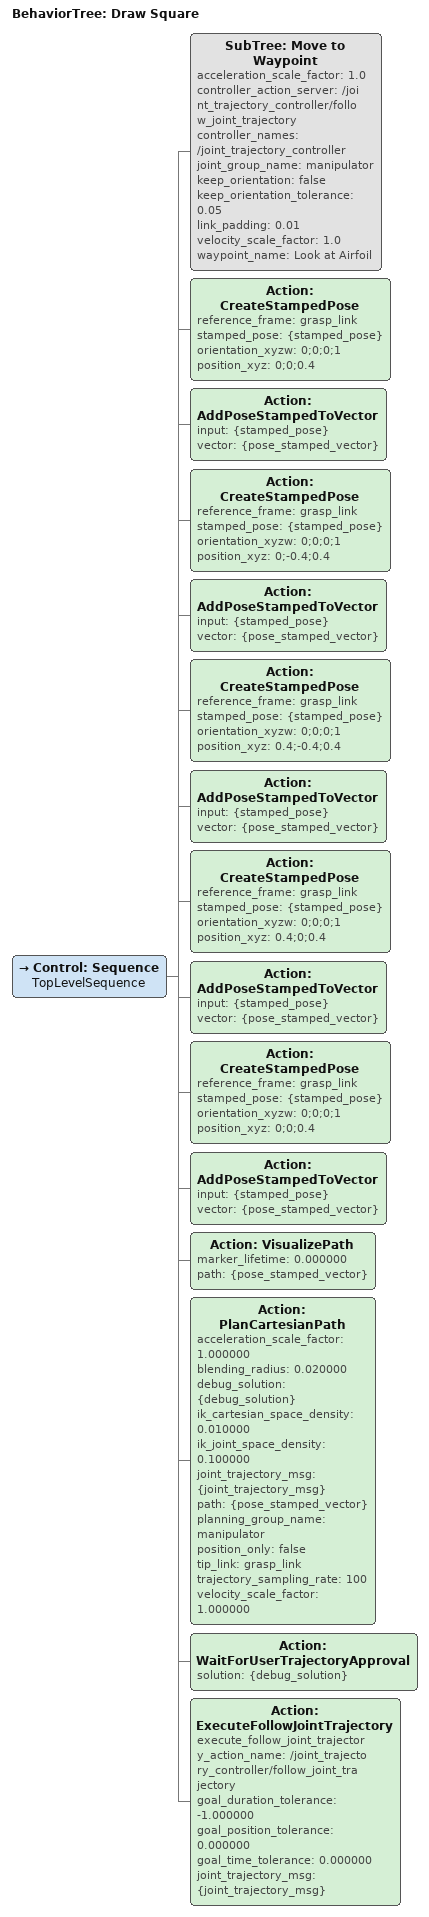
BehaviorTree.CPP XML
<?xml version="1.0" encoding="utf-8" ?>
<root BTCPP_format="4" main_tree_to_execute="Draw Square">
  <BehaviorTree ID="Draw Square" _description="">
    <Control ID="Sequence" name="TopLevelSequence">
      <SubTree
        ID="Move to Waypoint"
        acceleration_scale_factor="1.0"
        controller_action_server="/joint_trajectory_controller/follow_joint_trajectory"
        controller_names="/joint_trajectory_controller"
        joint_group_name="manipulator"
        keep_orientation="false"
        keep_orientation_tolerance="0.05"
        link_padding="0.01"
        velocity_scale_factor="1.0"
        waypoint_name="Look at Airfoil"
      />
      <Action
        ID="CreateStampedPose"
        reference_frame="grasp_link"
        stamped_pose="{stamped_pose}"
        orientation_xyzw="0;0;0;1"
        position_xyz="0;0;0.4"
      />
      <Action
        ID="AddPoseStampedToVector"
        input="{stamped_pose}"
        vector="{pose_stamped_vector}"
      />
      <Action
        ID="CreateStampedPose"
        reference_frame="grasp_link"
        stamped_pose="{stamped_pose}"
        orientation_xyzw="0;0;0;1"
        position_xyz="0;-0.4;0.4"
      />
      <Action
        ID="AddPoseStampedToVector"
        input="{stamped_pose}"
        vector="{pose_stamped_vector}"
      />
      <Action
        ID="CreateStampedPose"
        reference_frame="grasp_link"
        stamped_pose="{stamped_pose}"
        orientation_xyzw="0;0;0;1"
        position_xyz="0.4;-0.4;0.4"
      />
      <Action
        ID="AddPoseStampedToVector"
        input="{stamped_pose}"
        vector="{pose_stamped_vector}"
      />
      <Action
        ID="CreateStampedPose"
        reference_frame="grasp_link"
        stamped_pose="{stamped_pose}"
        orientation_xyzw="0;0;0;1"
        position_xyz="0.4;0;0.4"
      />
      <Action
        ID="AddPoseStampedToVector"
        input="{stamped_pose}"
        vector="{pose_stamped_vector}"
      />
      <Action
        ID="CreateStampedPose"
        reference_frame="grasp_link"
        stamped_pose="{stamped_pose}"
        orientation_xyzw="0;0;0;1"
        position_xyz="0;0;0.4"
      />
      <Action
        ID="AddPoseStampedToVector"
        input="{stamped_pose}"
        vector="{pose_stamped_vector}"
      />
      <Action
        ID="VisualizePath"
        marker_lifetime="0.000000"
        path="{pose_stamped_vector}"
      />
      <Action
        ID="PlanCartesianPath"
        acceleration_scale_factor="1.000000"
        blending_radius="0.020000"
        debug_solution="{debug_solution}"
        ik_cartesian_space_density="0.010000"
        ik_joint_space_density="0.100000"
        joint_trajectory_msg="{joint_trajectory_msg}"
        path="{pose_stamped_vector}"
        planning_group_name="manipulator"
        position_only="false"
        tip_link="grasp_link"
        trajectory_sampling_rate="100"
        velocity_scale_factor="1.000000"
      />
      <Action ID="WaitForUserTrajectoryApproval" solution="{debug_solution}" />
      <Action
        ID="ExecuteFollowJointTrajectory"
        execute_follow_joint_trajectory_action_name="/joint_trajectory_controller/follow_joint_trajectory"
        goal_duration_tolerance="-1.000000"
        goal_position_tolerance="0.000000"
        goal_time_tolerance="0.000000"
        joint_trajectory_msg="{joint_trajectory_msg}"
      />
    </Control>
  </BehaviorTree>
</root>
